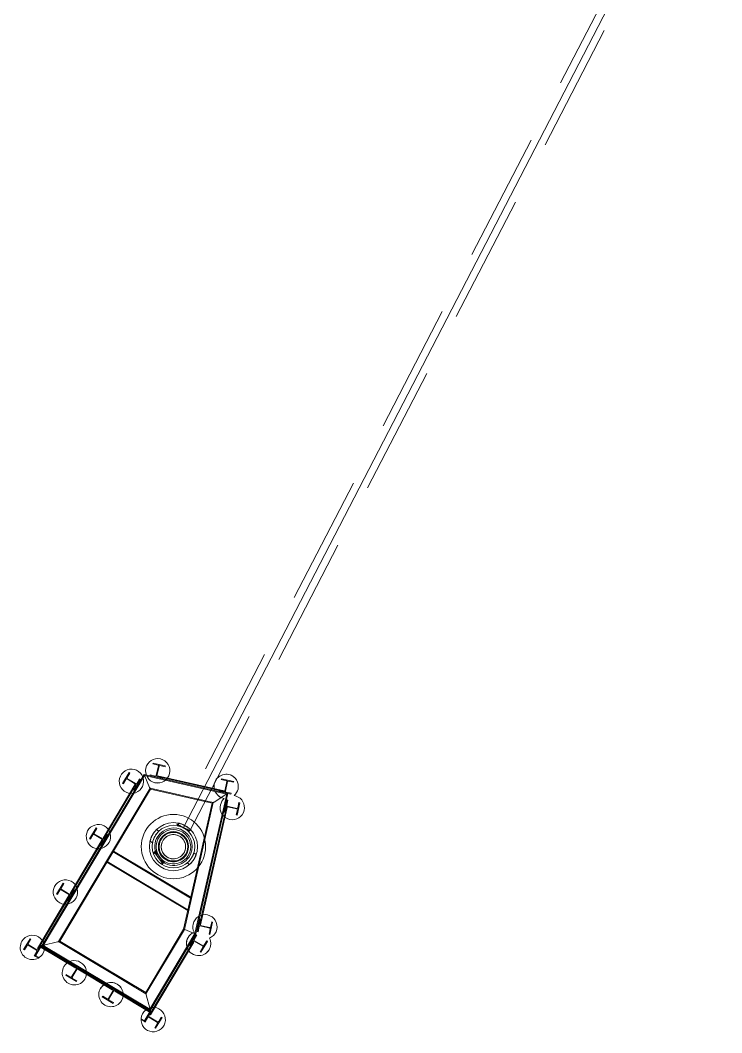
# Model space of a CAD drawing. Header units: metres. Extents: x 1753726 to 1755216, y 5920592 to 5921703.
# Drawn here: x 1753726.06 to 1753743.36, y 5920669.7 to 5920694.67 of the extents above; entities that cross this region are included whole.
import ezdxf

# ---------------------------------------------------------------- set-up
doc = ezdxf.new("R2010")
doc.units = ezdxf.units.M
doc.linetypes.add('CENTER', pattern=[50.8, 31.75, -6.35, 6.35, -6.35])
doc.linetypes.add('HIDDEN2', pattern=[4.7625, 3.175, -1.5875])
for name, color, linetype, lineweight in [('A-FLOR-____-OTLN', 9, 'Continuous', 9), ('A-GENM-____-OTLN', 4, 'Continuous', 9), ('A-WALL-____-OTLN', 2, 'Continuous', 9), ('P-PIPE-____-CNTR', 1, 'CENTER', 9), ('P-PIPE-____-OTLN', 6, 'HIDDEN2', 18), ('S-BEAM-____-OTLN', 7, 'Continuous', 9), ('S-COLS-____-OTLN', 52, 'Continuous', 9), ('S-FNDN-____-OTLN', 7, 'Continuous', 9)]:
    doc.layers.add(name, color=color, linetype=linetype, lineweight=lineweight)

# ---------------------------------------------------------------- blocks, each defined once
blk = doc.blocks.new('308492-ARUP-TUTB-MOD-0001_rvt-1-X-ARUP-GL-HERNE_BAY_ALIGNMENT')
at = {"layer": 'P-PIPE-____-CNTR'}
blk.add_line((1753730.078, 5920674.759), (1753743.194, 5920700.087), dxfattribs=at)
blk.add_line((1753730.078, 5920674.759), (1753743.194, 5920700.087), dxfattribs=at)
at = {"layer": 'P-PIPE-____-OTLN'}
for p, q in [((1753743.033, 5920700.17), (1753729.917, 5920674.842)), ((1753730.24, 5920674.675), (1753743.355, 5920700.003))]:
    blk.add_line(p, q, dxfattribs=at)
for start_param, end_param in [(0, 1.570796), (4.712389, 6.283185), (1.570796, 3.141593), (3.141593, 4.712389)]:
    blk.add_ellipse((1753730.078, 5920674.759), major_axis=(-0.161, 0.083), ratio=0.021382, start_param=start_param, end_param=end_param, dxfattribs=at)
blk = doc.blocks.new('Generic Model - Access Cover - WSL - Floor Base - Inspector Riser 2-4531329-X-ARUP-GL-HERNE_BAY_ALIGNMENT')
at = {"layer": 'A-GENM-____-OTLN'}
for radius, start, end in [(0.462, 0, 180), (0.462, 0, 180), (0.425, 0, 180), (0.425, 0, 180), (0.372, 0, 180), (0.369, 0, 180), (0.353, 0, 180), (0.353, 0, 180), (0.353, 0, 180), (0.3, 0, 180), (0.3, 0, 180), (0.462, 180, 0), (0.462, 180, 0), (0.425, 180, 0), (0.425, 180, 0), (0.372, 180, 0), (0.369, 180, 0), (0.353, 180, 0), (0.353, 180, 0), (0.353, 180, 0), (0.3, 180, 0), (0.3, 180, 0)]:
    blk.add_arc((0, 0), radius, start, end, dxfattribs=at)
blk = doc.blocks.new('Arup_Vertical Circulation_Cat Ladder_with Cage_AU - Generic-4502836-X-ARUP-GL-HERNE_BAY_ALIGNMENT')
at = {"layer": 'A-GENM-____-OTLN'}
for p, q in [((-0.175, -0.19), (-0.175, -0.11)), ((-0.175, -0.11), (-0.15, -0.11)), ((-0.15, -0.11), (-0.175, -0.11)), ((-0.175, -0.11), (-0.175, -0.19)), ((-0.15, -0.19), (-0.175, -0.19)), ((-0.175, -0.19), (-0.15, -0.19)), ((-0.15, -0.11), (-0.15, -0.19)), ((-0.15, -0.19), (-0.15, -0.11)), ((0.15, -0.13), (-0.15, -0.13)), ((-0.15, -0.13), (-0.15, -0.15)), ((0.15, -0.13), (-0.15, -0.13)), ((-0.15, -0.13), (-0.15, -0.15)), ((0.15, -0.13), (-0.15, -0.13)), ((-0.15, -0.13), (-0.15, -0.15)), ((0.15, -0.13), (-0.15, -0.13)), ((-0.15, -0.13), (-0.15, -0.15)), ((0.15, -0.13), (-0.15, -0.13)), ((-0.15, -0.13), (-0.15, -0.15)), ((0.15, -0.13), (-0.15, -0.13)), ((-0.15, -0.13), (-0.15, -0.15)), ((0.15, -0.13), (-0.15, -0.13)), ((-0.15, -0.13), (-0.15, -0.15)), ((-0.15, -0.15), (-0.15, -0.17)), ((-0.15, -0.15), (-0.15, -0.17)), ((-0.15, -0.15), (-0.15, -0.17)), ((-0.15, -0.15), (-0.15, -0.17)), ((-0.15, -0.15), (-0.15, -0.17)), ((-0.15, -0.15), (-0.15, -0.17)), ((-0.15, -0.15), (-0.15, -0.17)), ((-0.15, -0.17), (0.15, -0.17)), ((-0.15, -0.17), (0.15, -0.17)), ((-0.15, -0.17), (0.15, -0.17)), ((-0.15, -0.17), (0.15, -0.17)), ((-0.15, -0.17), (0.15, -0.17)), ((-0.15, -0.17), (0.15, -0.17)), ((-0.15, -0.17), (0.15, -0.17)), ((0.15, -0.11), (0.175, -0.11)), ((0.15, -0.19), (0.15, -0.11)), ((0.15, -0.11), (0.15, -0.19)), ((0.175, -0.11), (0.15, -0.11)), ((0.15, -0.15), (0.15, -0.13)), ((0.15, -0.15), (0.15, -0.13)), ((0.15, -0.15), (0.15, -0.13)), ((0.15, -0.15), (0.15, -0.13)), ((0.15, -0.15), (0.15, -0.13)), ((0.15, -0.15), (0.15, -0.13)), ((0.15, -0.15), (0.15, -0.13)), ((0.15, -0.17), (0.15, -0.15)), ((0.15, -0.17), (0.15, -0.15)), ((0.15, -0.17), (0.15, -0.15)), ((0.15, -0.17), (0.15, -0.15)), ((0.15, -0.17), (0.15, -0.15)), ((0.15, -0.17), (0.15, -0.15)), ((0.15, -0.17), (0.15, -0.15)), ((0.175, -0.19), (0.15, -0.19)), ((0.15, -0.19), (0.175, -0.19)), ((0.175, -0.11), (0.175, -0.19)), ((0.175, -0.19), (0.175, -0.11))]:
    blk.add_line(p, q, dxfattribs=at)
blk = doc.blocks.new('308492-ARUP-STPW-MOD-1800_rvt-1-X-ARUP-GL-HERNE_BAY_ALIGNMENT')
at = {"layer": 'A-FLOR-____-OTLN'}
for radius, start, end in [(0.793, 0, 180), (0.793, 0, 180), (0.593, 0, 180), (0.593, 0, 180), (0.793, 180, 0), (0.793, 180, 0), (0.593, 180, 0), (0.593, 180, 0)]:
    blk.add_arc((1753729.835, 5920674.289), radius, start, end, dxfattribs=at)
for major_axis, start_param, end_param in [((0, 0.3), 5.700774, 8.842366), ((-0.26, 0.15), 4.653007, 7.7946), ((0.29, 0.078), 3.867609, 7.009202), ((0.2, 0.224), 3.288416, 6.430009)]:
    blk.add_ellipse((1753729.834, 5920674.287), major_axis=major_axis, ratio=1, start_param=start_param, end_param=end_param, dxfattribs=at)
at = {"layer": 'A-WALL-____-OTLN'}
for p, q in [((1753729.963, 5920674.868), (1753729.93, 5920674.805)), ((1753730.201, 5920674.665), (1753730.234, 5920674.728)), ((1753729.473, 5920674.669), (1753729.419, 5920674.711)), ((1753729.258, 5920674.426), (1753729.318, 5920674.38)), ((1753730.396, 5920674.097), (1753730.337, 5920674.136)), ((1753730.171, 5920673.886), (1753730.23, 5920673.847))]:
    blk.add_line(p, q, dxfattribs=at)
for radius, start, end in [(0.793, 0, 180), (0.793, 0, 180), (0.593, 0, 180), (0.593, 0, 180), (0.593, 0, 180), (0.593, 0, 180), (0.525, 0, 180), (0.525, 0, 180), (0.793, 180, 0), (0.793, 180, 0), (0.593, 180, 0), (0.593, 180, 0), (0.593, 180, 0), (0.593, 180, 0), (0.525, 180, 0), (0.525, 180, 0)]:
    blk.add_arc((1753729.835, 5920674.289), radius, start, end, dxfattribs=at)
for points, knots in [([(1753730.201, 5920674.665), (1753730.201, 5920674.665), (1753730.201, 5920674.666), (1753730.197, 5920674.669), (1753730.191, 5920674.675), (1753730.181, 5920674.685), (1753730.162, 5920674.7), (1753730.132, 5920674.723), (1753730.096, 5920674.745), (1753730.057, 5920674.766), (1753730.017, 5920674.782), (1753729.985, 5920674.792), (1753729.96, 5920674.799), (1753729.944, 5920674.803), (1753729.935, 5920674.804), (1753729.931, 5920674.805), (1753729.93, 5920674.805), (1753729.93, 5920674.805)], [0, 0, 0, 0, 0.045455, 0.090909, 0.136364, 0.181818, 0.272727, 0.363636, 0.454545, 0.545455, 0.636364, 0.727273, 0.795455, 0.863636, 0.931818, 0.965909, 1, 1, 1, 1]), ([(1753729.93, 5920674.805), (1753729.93, 5920674.805), (1753729.931, 5920674.805), (1753729.936, 5920674.804), (1753729.944, 5920674.803), (1753729.958, 5920674.799), (1753729.982, 5920674.793), (1753730.017, 5920674.782), (1753730.057, 5920674.766), (1753730.096, 5920674.745), (1753730.132, 5920674.723), (1753730.159, 5920674.702), (1753730.179, 5920674.686), (1753730.192, 5920674.674), (1753730.198, 5920674.668), (1753730.201, 5920674.666), (1753730.201, 5920674.665), (1753730.201, 5920674.665)], [0, 0, 0, 0, 0.045455, 0.090909, 0.136364, 0.181818, 0.272727, 0.363636, 0.454545, 0.545455, 0.636364, 0.727273, 0.795455, 0.863636, 0.931818, 0.965909, 1, 1, 1, 1]), ([(1753729.963, 5920674.868), (1753729.963, 5920674.868), (1753729.964, 5920674.868), (1753729.969, 5920674.867), (1753729.976, 5920674.865), (1753729.99, 5920674.861), (1753730.014, 5920674.855), (1753730.049, 5920674.843), (1753730.088, 5920674.826), (1753730.127, 5920674.806), (1753730.163, 5920674.783), (1753730.191, 5920674.764), (1753730.211, 5920674.748), (1753730.224, 5920674.737), (1753730.231, 5920674.731), (1753730.233, 5920674.728), (1753730.234, 5920674.728), (1753730.234, 5920674.728)], [0, 0, 0, 0, 0.045455, 0.090909, 0.136364, 0.181818, 0.272727, 0.363636, 0.454545, 0.545455, 0.636364, 0.727273, 0.795455, 0.863636, 0.931818, 0.965909, 1, 1, 1, 1]), ([(1753730.234, 5920674.728), (1753730.234, 5920674.728), (1753730.233, 5920674.729), (1753730.229, 5920674.732), (1753730.224, 5920674.737), (1753730.213, 5920674.746), (1753730.194, 5920674.762), (1753730.163, 5920674.783), (1753730.127, 5920674.806), (1753730.088, 5920674.826), (1753730.049, 5920674.843), (1753730.017, 5920674.854), (1753729.992, 5920674.861), (1753729.976, 5920674.865), (1753729.967, 5920674.867), (1753729.964, 5920674.868), (1753729.963, 5920674.868), (1753729.963, 5920674.868)], [0, 0, 0, 0, 0.045455, 0.090909, 0.136364, 0.181818, 0.272727, 0.363636, 0.454545, 0.545455, 0.636364, 0.727273, 0.795455, 0.863636, 0.931818, 0.965909, 1, 1, 1, 1]), ([(1753729.32, 5920674.583), (1753729.317, 5920674.577), (1753729.31, 5920674.564), (1753729.297, 5920674.539), (1753729.284, 5920674.508), (1753729.272, 5920674.475), (1753729.265, 5920674.452), (1753729.262, 5920674.439), (1753729.26, 5920674.431), (1753729.259, 5920674.427), (1753729.258, 5920674.426), (1753729.258, 5920674.426)], [0, 0, 0, 0, 0.083333, 0.166667, 0.333333, 0.5, 0.666667, 0.75, 0.833333, 0.916667, 1, 1, 1, 1]), ([(1753729.258, 5920674.426), (1753729.258, 5920674.426), (1753729.259, 5920674.427), (1753729.26, 5920674.432), (1753729.262, 5920674.439), (1753729.265, 5920674.452), (1753729.272, 5920674.474), (1753729.281, 5920674.502), (1753729.291, 5920674.526), (1753729.3, 5920674.545), (1753729.31, 5920674.564), (1753729.317, 5920674.576), (1753729.32, 5920674.583)], [0, 0, 0, 0, 0.083333, 0.166667, 0.25, 0.333333, 0.5, 0.666667, 0.75, 0.833333, 0.916667, 1, 1, 1, 1]), ([(1753729.318, 5920674.38), (1753729.318, 5920674.38), (1753729.318, 5920674.381), (1753729.319, 5920674.385), (1753729.321, 5920674.393), (1753729.324, 5920674.407), (1753729.329, 5920674.43), (1753729.34, 5920674.464), (1753729.352, 5920674.496), (1753729.364, 5920674.522), (1753729.371, 5920674.534), (1753729.375, 5920674.541)], [0, 0, 0, 0, 0.083333, 0.166667, 0.25, 0.333333, 0.5, 0.666667, 0.833333, 0.916667, 1, 1, 1, 1]), ([(1753729.375, 5920674.541), (1753729.371, 5920674.534), (1753729.364, 5920674.521), (1753729.355, 5920674.502), (1753729.347, 5920674.483), (1753729.338, 5920674.458), (1753729.329, 5920674.43), (1753729.324, 5920674.407), (1753729.321, 5920674.393), (1753729.319, 5920674.385), (1753729.318, 5920674.381), (1753729.318, 5920674.38), (1753729.318, 5920674.38)], [0, 0, 0, 0, 0.083333, 0.166667, 0.25, 0.333333, 0.5, 0.666667, 0.75, 0.833333, 0.916667, 1, 1, 1, 1]), ([(1753729.32, 5920674.583), (1753729.324, 5920674.589), (1753729.331, 5920674.601), (1753729.342, 5920674.619), (1753729.354, 5920674.635), (1753729.369, 5920674.656), (1753729.387, 5920674.678), (1753729.405, 5920674.697), (1753729.414, 5920674.707), (1753729.418, 5920674.711), (1753729.419, 5920674.711), (1753729.419, 5920674.711)], [0, 0, 0, 0, 0.083333, 0.166667, 0.25, 0.333333, 0.5, 0.666667, 0.833333, 0.916667, 1, 1, 1, 1]), ([(1753729.419, 5920674.711), (1753729.419, 5920674.711), (1753729.418, 5920674.711), (1753729.415, 5920674.708), (1753729.41, 5920674.703), (1753729.402, 5920674.694), (1753729.387, 5920674.678), (1753729.365, 5920674.651), (1753729.346, 5920674.625), (1753729.331, 5920674.601), (1753729.324, 5920674.589), (1753729.32, 5920674.583)], [0, 0, 0, 0, 0.083333, 0.166667, 0.25, 0.333333, 0.5, 0.666667, 0.833333, 0.916667, 1, 1, 1, 1]), ([(1753729.375, 5920674.541), (1753729.378, 5920674.547), (1753729.385, 5920674.559), (1753729.4, 5920674.583), (1753729.419, 5920674.61), (1753729.441, 5920674.636), (1753729.456, 5920674.652), (1753729.465, 5920674.661), (1753729.469, 5920674.666), (1753729.473, 5920674.668), (1753729.473, 5920674.669), (1753729.473, 5920674.669)], [0, 0, 0, 0, 0.083333, 0.166667, 0.333333, 0.5, 0.666667, 0.75, 0.833333, 0.916667, 1, 1, 1, 1]), ([(1753729.473, 5920674.669), (1753729.473, 5920674.669), (1753729.473, 5920674.668), (1753729.468, 5920674.665), (1753729.459, 5920674.655), (1753729.441, 5920674.636), (1753729.423, 5920674.614), (1753729.408, 5920674.594), (1753729.396, 5920674.577), (1753729.385, 5920674.559), (1753729.378, 5920674.547), (1753729.375, 5920674.541)], [0, 0, 0, 0, 0.083333, 0.166667, 0.333333, 0.5, 0.666667, 0.75, 0.833333, 0.916667, 1, 1, 1, 1]), ([(1753730.273, 5920673.999), (1753730.268, 5920673.991), (1753730.26, 5920673.98), (1753730.25, 5920673.967), (1753730.239, 5920673.953), (1753730.226, 5920673.938), (1753730.215, 5920673.926), (1753730.207, 5920673.919), (1753730.202, 5920673.913), (1753730.195, 5920673.907), (1753730.189, 5920673.901), (1753730.185, 5920673.898), (1753730.183, 5920673.895), (1753730.18, 5920673.893), (1753730.177, 5920673.89), (1753730.173, 5920673.887), (1753730.171, 5920673.886), (1753730.171, 5920673.886)], [0, 0, 0, 0, 0.111111, 0.166667, 0.222222, 0.333333, 0.444444, 0.479167, 0.513889, 0.583333, 0.652778, 0.6875, 0.722222, 0.756944, 0.791667, 0.861111, 1, 1, 1, 1]), ([(1753730.171, 5920673.886), (1753730.171, 5920673.886), (1753730.172, 5920673.886), (1753730.175, 5920673.889), (1753730.18, 5920673.893), (1753730.185, 5920673.898), (1753730.192, 5920673.904), (1753730.198, 5920673.909), (1753730.202, 5920673.914), (1753730.208, 5920673.919), (1753730.215, 5920673.927), (1753730.223, 5920673.935), (1753730.23, 5920673.942), (1753730.234, 5920673.948), (1753730.239, 5920673.954), (1753730.246, 5920673.962), (1753730.257, 5920673.976), (1753730.267, 5920673.989), (1753730.273, 5920673.999)], [0, 0, 0, 0, 0.111111, 0.166667, 0.222222, 0.333333, 0.388889, 0.444444, 0.479167, 0.513889, 0.583333, 0.652778, 0.6875, 0.722222, 0.756944, 0.791667, 0.861111, 1, 1, 1, 1]), ([(1753730.273, 5920673.999), (1753730.278, 5920674.006), (1753730.284, 5920674.017), (1753730.293, 5920674.032), (1753730.301, 5920674.046), (1753730.31, 5920674.064), (1753730.317, 5920674.08), (1753730.321, 5920674.09), (1753730.324, 5920674.097), (1753730.327, 5920674.105), (1753730.33, 5920674.113), (1753730.332, 5920674.118), (1753730.333, 5920674.122), (1753730.334, 5920674.125), (1753730.335, 5920674.129), (1753730.337, 5920674.134), (1753730.337, 5920674.136), (1753730.337, 5920674.136)], [0, 0, 0, 0, 0.111111, 0.166667, 0.222222, 0.333333, 0.444444, 0.479167, 0.513889, 0.583333, 0.652778, 0.6875, 0.722222, 0.756944, 0.791667, 0.861111, 1, 1, 1, 1]), ([(1753730.337, 5920674.136), (1753730.337, 5920674.136), (1753730.337, 5920674.134), (1753730.336, 5920674.131), (1753730.334, 5920674.125), (1753730.331, 5920674.116), (1753730.327, 5920674.105), (1753730.324, 5920674.096), (1753730.321, 5920674.089), (1753730.317, 5920674.08), (1753730.312, 5920674.069), (1753730.308, 5920674.061), (1753730.305, 5920674.054), (1753730.301, 5920674.047), (1753730.297, 5920674.038), (1753730.287, 5920674.022), (1753730.279, 5920674.008), (1753730.273, 5920673.999)], [0, 0, 0, 0, 0.111111, 0.166667, 0.222222, 0.333333, 0.444444, 0.479167, 0.513889, 0.583333, 0.652778, 0.6875, 0.722222, 0.756944, 0.791667, 0.861111, 1, 1, 1, 1]), ([(1753730.396, 5920674.097), (1753730.396, 5920674.097), (1753730.396, 5920674.096), (1753730.395, 5920674.092), (1753730.393, 5920674.087), (1753730.39, 5920674.08), (1753730.387, 5920674.071), (1753730.384, 5920674.064), (1753730.382, 5920674.058), (1753730.378, 5920674.051), (1753730.374, 5920674.041), (1753730.369, 5920674.031), (1753730.365, 5920674.023), (1753730.362, 5920674.016), (1753730.358, 5920674.009), (1753730.353, 5920674), (1753730.344, 5920673.984), (1753730.336, 5920673.97), (1753730.329, 5920673.961)], [0, 0, 0, 0, 0.111111, 0.166667, 0.222222, 0.333333, 0.388889, 0.444444, 0.479167, 0.513889, 0.583333, 0.652778, 0.6875, 0.722222, 0.756944, 0.791667, 0.861111, 1, 1, 1, 1]), ([(1753730.329, 5920673.961), (1753730.334, 5920673.969), (1753730.341, 5920673.98), (1753730.35, 5920673.995), (1753730.358, 5920674.009), (1753730.367, 5920674.027), (1753730.375, 5920674.042), (1753730.379, 5920674.052), (1753730.382, 5920674.059), (1753730.385, 5920674.067), (1753730.388, 5920674.075), (1753730.39, 5920674.08), (1753730.391, 5920674.083), (1753730.393, 5920674.086), (1753730.394, 5920674.09), (1753730.396, 5920674.095), (1753730.396, 5920674.097), (1753730.396, 5920674.097)], [0, 0, 0, 0, 0.111111, 0.166667, 0.222222, 0.333333, 0.444444, 0.479167, 0.513889, 0.583333, 0.652778, 0.6875, 0.722222, 0.756944, 0.791667, 0.861111, 1, 1, 1, 1]), ([(1753730.329, 5920673.961), (1753730.325, 5920673.954), (1753730.317, 5920673.943), (1753730.307, 5920673.929), (1753730.297, 5920673.916), (1753730.284, 5920673.901), (1753730.273, 5920673.888), (1753730.265, 5920673.881), (1753730.26, 5920673.875), (1753730.254, 5920673.869), (1753730.248, 5920673.863), (1753730.244, 5920673.859), (1753730.241, 5920673.857), (1753730.239, 5920673.854), (1753730.236, 5920673.852), (1753730.232, 5920673.848), (1753730.23, 5920673.847), (1753730.23, 5920673.847)], [0, 0, 0, 0, 0.111111, 0.166667, 0.222222, 0.333333, 0.444444, 0.479167, 0.513889, 0.583333, 0.652778, 0.6875, 0.722222, 0.756944, 0.791667, 0.861111, 1, 1, 1, 1]), ([(1753730.23, 5920673.847), (1753730.23, 5920673.847), (1753730.231, 5920673.848), (1753730.234, 5920673.85), (1753730.238, 5920673.854), (1753730.245, 5920673.86), (1753730.254, 5920673.869), (1753730.26, 5920673.875), (1753730.266, 5920673.881), (1753730.273, 5920673.889), (1753730.28, 5920673.897), (1753730.287, 5920673.904), (1753730.291, 5920673.91), (1753730.296, 5920673.916), (1753730.303, 5920673.924), (1753730.314, 5920673.939), (1753730.323, 5920673.952), (1753730.329, 5920673.961)], [0, 0, 0, 0, 0.111111, 0.166667, 0.222222, 0.333333, 0.444444, 0.479167, 0.513889, 0.583333, 0.652778, 0.6875, 0.722222, 0.756944, 0.791667, 0.861111, 1, 1, 1, 1])]:
    blk.add_open_spline(points, degree=3, knots=knots, dxfattribs=at)
at = {"layer": 'A-GENM-____-OTLN'}
for name, p, rotation in [('Generic Model - Access Cover - WSL - Floor Base - Inspector Riser 2-4531329-X-ARUP-GL-HERNE_BAY_ALIGNMENT', (1753729.834, 5920674.287), 326.630279963315), ('Arup_Vertical Circulation_Cat Ladder_with Cage_AU - Generic-4502836-X-ARUP-GL-HERNE_BAY_ALIGNMENT', (1753729.36, 5920673.934), 126.6412081817811)]:
    blk.add_blockref(name, p, dxfattribs=dict(at, rotation=rotation))
blk = doc.blocks.new('Arup_Column_Steel I Section_UC_AU - 310UC137-4480252-X-ARUP-GL-HERNE_BAY_ALIGNMENT')
at = {"layer": 'S-COLS-____-OTLN'}
for p, q in [((-0.155, 0.139), (-0.155, 0.16)), ((-0.155, 0.16), (0.155, 0.16)), ((-0.155, 0.16), (0.155, 0.16)), ((-0.155, 0.139), (-0.155, 0.16)), ((-0.023, 0.139), (-0.155, 0.139)), ((-0.023, 0.139), (-0.155, 0.139)), ((-0.007, -0.122), (-0.007, 0.122)), ((-0.007, -0.122), (-0.007, 0.122)), ((0.007, 0.122), (0.007, -0.122)), ((0.007, 0.122), (0.007, -0.122)), ((0.155, 0.139), (0.023, 0.139)), ((0.155, 0.139), (0.023, 0.139)), ((0.155, 0.16), (0.155, 0.139)), ((0.155, 0.16), (0.155, 0.139)), ((-0.155, -0.16), (-0.155, -0.139)), ((-0.155, -0.139), (-0.023, -0.139)), ((-0.155, -0.139), (-0.023, -0.139)), ((-0.155, -0.16), (-0.155, -0.139)), ((0.155, -0.16), (-0.155, -0.16)), ((0.155, -0.16), (-0.155, -0.16)), ((0.023, -0.139), (0.155, -0.139)), ((0.023, -0.139), (0.155, -0.139)), ((0.155, -0.139), (0.155, -0.16)), ((0.155, -0.139), (0.155, -0.16))]:
    blk.add_line(p, q, dxfattribs=at)
for centre, start_param, end_param in [((-0.023, 0.122), 4.712389, 6.283185), ((-0.023, 0.122), 4.712389, 6.283185), ((0.023, 0.122), 0, 1.570796), ((0.023, 0.122), 0, 1.570796), ((-0.023, -0.122), 3.141593, 4.712389), ((-0.023, -0.122), 3.141593, 4.712389), ((0.023, -0.122), 1.570796, 3.141593), ((0.023, -0.122), 1.570796, 3.141593)]:
    blk.add_ellipse(centre, major_axis=(0, 0.0165), ratio=1, start_param=start_param, end_param=end_param, dxfattribs=at)
blk = doc.blocks.new('Structural Foundation - Soft Pile - 600mm Dia-4342188-X-ARUP-GL-HERNE_BAY_ALIGNMENT')
at = {"layer": 'S-FNDN-____-OTLN'}
for start, end in [(0, 180), (0, 180), (180, 0), (180, 0)]:
    blk.add_arc((0, 0), 0.3, start, end, dxfattribs=at)
blk = doc.blocks.new('Arup_Column_Steel I Section_UC_AU - 310UC137-4526673-X-ARUP-GL-HERNE_BAY_ALIGNMENT')
at = {"layer": 'S-COLS-____-OTLN'}
for p, q in [((-0.155, 0.139), (-0.155, 0.16)), ((-0.155, 0.16), (0.155, 0.16)), ((-0.155, 0.16), (0.155, 0.16)), ((-0.155, 0.139), (-0.155, 0.16)), ((-0.023, 0.139), (-0.155, 0.139)), ((-0.023, 0.139), (-0.155, 0.139)), ((-0.007, -0.122), (-0.007, 0.122)), ((-0.007, -0.122), (-0.007, 0.122)), ((0.007, 0.122), (0.007, -0.122)), ((0.007, 0.122), (0.007, -0.122)), ((0.155, 0.139), (0.023, 0.139)), ((0.155, 0.139), (0.023, 0.139)), ((0.155, 0.16), (0.155, 0.139)), ((0.155, 0.16), (0.155, 0.139)), ((-0.155, -0.16), (-0.155, -0.139)), ((-0.155, -0.139), (-0.023, -0.139)), ((-0.155, -0.139), (-0.023, -0.139)), ((-0.155, -0.16), (-0.155, -0.139)), ((0.155, -0.16), (-0.155, -0.16)), ((0.155, -0.16), (-0.155, -0.16)), ((0.023, -0.139), (0.155, -0.139)), ((0.023, -0.139), (0.155, -0.139)), ((0.155, -0.139), (0.155, -0.16)), ((0.155, -0.139), (0.155, -0.16))]:
    blk.add_line(p, q, dxfattribs=at)
for centre, start_param, end_param in [((-0.023, 0.122), 4.712389, 6.283185), ((-0.023, 0.122), 4.712389, 6.283185), ((0.023, 0.122), 0, 1.570796), ((0.023, 0.122), 0, 1.570796), ((-0.023, -0.122), 3.141593, 4.712389), ((-0.023, -0.122), 3.141593, 4.712389), ((0.023, -0.122), 1.570796, 3.141593), ((0.023, -0.122), 1.570796, 3.141593)]:
    blk.add_ellipse(centre, major_axis=(0, 0.0165), ratio=1, start_param=start_param, end_param=end_param, dxfattribs=at)
blk = doc.blocks.new('Arup_Column_Steel C Channel_PFC_AU - 300PFC-4475938-X-ARUP-GL-HERNE_BAY_ALIGNMENT')
at = {"layer": 'S-COLS-____-OTLN'}
for p, q in [((-0.027, -0.15), (-0.027, 0.15)), ((-0.027, 0.15), (0.063, 0.15)), ((-0.027, 0.15), (0.063, 0.15)), ((-0.027, -0.15), (-0.027, 0.15)), ((-0.019, 0.12), (-0.019, -0.12)), ((-0.019, 0.12), (-0.019, -0.12)), ((0.063, 0.134), (-0.005, 0.134)), ((0.063, 0.134), (-0.005, 0.134)), ((0.063, 0.15), (0.063, 0.134)), ((0.063, 0.15), (0.063, 0.134)), ((0.063, -0.15), (-0.027, -0.15)), ((0.063, -0.15), (-0.027, -0.15)), ((-0.005, -0.134), (0.063, -0.134)), ((-0.005, -0.134), (0.063, -0.134)), ((0.063, -0.134), (0.063, -0.15)), ((0.063, -0.134), (0.063, -0.15))]:
    blk.add_line(p, q, dxfattribs=at)
for centre, start_param, end_param in [((-0.005, 0.12), 0, 1.570796), ((-0.005, 0.12), 0, 1.570796), ((-0.005, -0.12), 1.570796, 3.141593), ((-0.005, -0.12), 1.570796, 3.141593)]:
    blk.add_ellipse(centre, major_axis=(0, 0.014), ratio=1, start_param=start_param, end_param=end_param, dxfattribs=at)
blk = doc.blocks.new('Arup_Column_Steel C Channel_PFC_AU - 300PFC-4475980-X-ARUP-GL-HERNE_BAY_ALIGNMENT')
at = {"layer": 'S-COLS-____-OTLN'}
for p, q in [((-0.027, -0.15), (-0.027, 0.15)), ((-0.027, 0.15), (0.063, 0.15)), ((-0.027, 0.15), (0.063, 0.15)), ((-0.027, -0.15), (-0.027, 0.15)), ((-0.019, 0.12), (-0.019, -0.12)), ((-0.019, 0.12), (-0.019, -0.12)), ((0.063, 0.134), (-0.005, 0.134)), ((0.063, 0.134), (-0.005, 0.134)), ((0.063, 0.15), (0.063, 0.134)), ((0.063, 0.15), (0.063, 0.134)), ((0.063, -0.15), (-0.027, -0.15)), ((0.063, -0.15), (-0.027, -0.15)), ((-0.005, -0.134), (0.063, -0.134)), ((-0.005, -0.134), (0.063, -0.134)), ((0.063, -0.134), (0.063, -0.15)), ((0.063, -0.134), (0.063, -0.15))]:
    blk.add_line(p, q, dxfattribs=at)
for centre, start_param, end_param in [((-0.005, 0.12), 0, 1.570796), ((-0.005, 0.12), 0, 1.570796), ((-0.005, -0.12), 1.570796, 3.141593), ((-0.005, -0.12), 1.570796, 3.141593)]:
    blk.add_ellipse(centre, major_axis=(0, 0.014), ratio=1, start_param=start_param, end_param=end_param, dxfattribs=at)
blk = doc.blocks.new('308492-ARUP-STTW-MOD-1300_rvt-1-X-ARUP-GL-HERNE_BAY_ALIGNMENT')
at = {"layer": 'A-WALL-____-OTLN'}
for p, q in [((1753729.438, 5920676.018), (1753729.443, 5920676.037)), ((1753729.443, 5920676.037), (1753729.438, 5920676.018)), ((1753729.438, 5920676.018), (1753731.077, 5920675.645)), ((1753731.077, 5920675.645), (1753729.438, 5920676.018)), ((1753729.443, 5920676.037), (1753731.081, 5920675.664)), ((1753731.081, 5920675.664), (1753729.443, 5920676.037)), ((1753728.884, 5920675.812), (1753728.1, 5920674.498)), ((1753728.1, 5920674.498), (1753728.884, 5920675.812)), ((1753728.901, 5920675.801), (1753728.118, 5920674.487)), ((1753728.118, 5920674.487), (1753728.901, 5920675.801)), ((1753728.884, 5920675.812), (1753728.901, 5920675.801)), ((1753728.901, 5920675.801), (1753728.884, 5920675.812)), ((1753731.081, 5920675.664), (1753731.077, 5920675.645)), ((1753731.081, 5920675.664), (1753731.077, 5920675.645)), ((1753730.48, 5920672.366), (1753731.139, 5920675.261)), ((1753731.139, 5920675.261), (1753730.48, 5920672.366)), ((1753730.5, 5920672.361), (1753731.159, 5920675.256)), ((1753731.159, 5920675.256), (1753730.5, 5920672.361)), ((1753731.139, 5920675.261), (1753731.159, 5920675.256)), ((1753731.139, 5920675.261), (1753731.159, 5920675.256)), ((1753728.118, 5920674.487), (1753728.1, 5920674.498)), ((1753728.118, 5920674.487), (1753728.1, 5920674.498)), ((1753727.286, 5920673.132), (1753728.072, 5920674.451)), ((1753728.072, 5920674.451), (1753727.286, 5920673.132)), ((1753727.304, 5920673.122), (1753728.09, 5920674.44)), ((1753728.09, 5920674.44), (1753727.304, 5920673.122)), ((1753728.072, 5920674.451), (1753728.09, 5920674.44)), ((1753728.072, 5920674.451), (1753728.09, 5920674.44)), ((1753727.257, 5920673.085), (1753726.479, 5920671.78)), ((1753726.479, 5920671.78), (1753727.257, 5920673.085)), ((1753727.275, 5920673.075), (1753726.496, 5920671.77)), ((1753726.496, 5920671.77), (1753727.275, 5920673.075)), ((1753727.257, 5920673.085), (1753727.275, 5920673.075)), ((1753727.275, 5920673.075), (1753727.257, 5920673.085)), ((1753727.304, 5920673.122), (1753727.286, 5920673.132)), ((1753727.286, 5920673.132), (1753727.304, 5920673.122)), ((1753730.5, 5920672.361), (1753730.48, 5920672.366)), ((1753730.48, 5920672.366), (1753730.5, 5920672.361)), ((1753726.496, 5920671.77), (1753726.479, 5920671.78)), ((1753726.496, 5920671.77), (1753726.479, 5920671.78)), ((1753726.575, 5920671.804), (1753726.586, 5920671.821)), ((1753726.586, 5920671.821), (1753726.575, 5920671.804)), ((1753726.575, 5920671.804), (1753727.425, 5920671.296)), ((1753727.425, 5920671.296), (1753726.575, 5920671.804)), ((1753726.586, 5920671.821), (1753727.436, 5920671.313)), ((1753727.436, 5920671.313), (1753726.586, 5920671.821)), ((1753729.253, 5920670.154), (1753730.318, 5920671.94)), ((1753730.318, 5920671.94), (1753729.253, 5920670.154)), ((1753729.27, 5920670.144), (1753730.335, 5920671.93)), ((1753730.335, 5920671.93), (1753729.27, 5920670.144)), ((1753730.318, 5920671.94), (1753730.335, 5920671.93)), ((1753730.318, 5920671.94), (1753730.335, 5920671.93)), ((1753727.436, 5920671.313), (1753727.425, 5920671.296)), ((1753727.436, 5920671.313), (1753727.425, 5920671.296)), ((1753727.477, 5920671.266), (1753727.487, 5920671.283)), ((1753727.487, 5920671.283), (1753727.477, 5920671.266)), ((1753727.477, 5920671.266), (1753728.327, 5920670.759)), ((1753728.327, 5920670.759), (1753727.477, 5920671.266)), ((1753727.487, 5920671.283), (1753728.337, 5920670.776)), ((1753728.337, 5920670.776), (1753727.487, 5920671.283)), ((1753728.337, 5920670.776), (1753728.327, 5920670.759)), ((1753728.337, 5920670.776), (1753728.327, 5920670.759)), ((1753728.388, 5920670.724), (1753728.398, 5920670.741)), ((1753728.398, 5920670.741), (1753728.388, 5920670.724)), ((1753728.398, 5920670.741), (1753729.244, 5920670.236)), ((1753729.244, 5920670.236), (1753728.398, 5920670.741)), ((1753728.388, 5920670.724), (1753729.233, 5920670.219)), ((1753729.233, 5920670.219), (1753728.388, 5920670.724)), ((1753729.244, 5920670.236), (1753729.233, 5920670.219)), ((1753729.244, 5920670.236), (1753729.233, 5920670.219)), ((1753729.27, 5920670.144), (1753729.253, 5920670.154)), ((1753729.253, 5920670.154), (1753729.27, 5920670.144))]:
    blk.add_line(p, q, dxfattribs=at)
at = {"layer": 'S-BEAM-____-OTLN'}
for p, q in [((1753729.11, 5920676.07), (1753726.59, 5920671.843)), ((1753729.11, 5920676.07), (1753726.59, 5920671.843)), ((1753729.12, 5920676.046), (1753726.62, 5920671.851)), ((1753729.12, 5920676.046), (1753726.62, 5920671.851)), ((1753729.12, 5920676.046), (1753726.62, 5920671.851)), ((1753729.11, 5920676.07), (1753731.174, 5920675.601)), ((1753729.11, 5920676.07), (1753731.174, 5920675.601)), ((1753729.11, 5920676.07), (1753729.12, 5920676.046)), ((1753729.12, 5920676.046), (1753729.11, 5920676.07)), ((1753729.12, 5920676.046), (1753729.11, 5920676.07)), ((1753729.11, 5920676.07), (1753729.12, 5920676.046)), ((1753731.148, 5920675.584), (1753729.12, 5920676.046)), ((1753729.12, 5920676.046), (1753731.148, 5920675.584)), ((1753729.12, 5920676.046), (1753731.148, 5920675.584)), ((1753729.128, 5920676.027), (1753729.247, 5920675.749)), ((1753729.247, 5920675.749), (1753729.128, 5920676.027)), ((1753729.247, 5920675.749), (1753729.128, 5920676.027)), ((1753729.128, 5920676.027), (1753729.247, 5920675.749)), ((1753727, 5920671.947), (1753729.256, 5920675.73)), ((1753727, 5920671.947), (1753729.256, 5920675.73)), ((1753729.256, 5920675.73), (1753727, 5920671.947)), ((1753729.256, 5920675.73), (1753730.815, 5920675.375)), ((1753730.815, 5920675.375), (1753729.256, 5920675.73)), ((1753729.256, 5920675.73), (1753730.815, 5920675.375)), ((1753729.266, 5920675.705), (1753729.256, 5920675.73)), ((1753729.256, 5920675.73), (1753729.266, 5920675.705)), ((1753729.256, 5920675.73), (1753729.266, 5920675.705)), ((1753729.256, 5920675.73), (1753729.266, 5920675.705)), ((1753729.266, 5920675.705), (1753727.03, 5920671.955)), ((1753729.266, 5920675.705), (1753727.03, 5920671.955)), ((1753729.266, 5920675.705), (1753730.789, 5920675.359)), ((1753729.266, 5920675.705), (1753730.789, 5920675.359)), ((1753730.365, 5920672.144), (1753731.148, 5920675.584)), ((1753730.365, 5920672.144), (1753731.148, 5920675.584)), ((1753731.148, 5920675.584), (1753730.365, 5920672.144)), ((1753731.174, 5920675.601), (1753730.385, 5920672.136)), ((1753731.174, 5920675.601), (1753730.385, 5920672.136)), ((1753730.835, 5920675.388), (1753731.128, 5920675.572)), ((1753731.128, 5920675.572), (1753730.835, 5920675.388)), ((1753731.128, 5920675.572), (1753730.835, 5920675.388)), ((1753730.835, 5920675.388), (1753731.128, 5920675.572)), ((1753731.148, 5920675.584), (1753731.174, 5920675.601)), ((1753731.174, 5920675.601), (1753731.148, 5920675.584)), ((1753731.148, 5920675.584), (1753731.174, 5920675.601)), ((1753731.148, 5920675.584), (1753731.174, 5920675.601)), ((1753730.789, 5920675.359), (1753730.083, 5920672.257)), ((1753730.789, 5920675.359), (1753730.083, 5920672.257)), ((1753730.815, 5920675.375), (1753730.104, 5920672.249)), ((1753730.815, 5920675.375), (1753730.104, 5920672.249)), ((1753730.815, 5920675.375), (1753730.104, 5920672.249)), ((1753730.815, 5920675.375), (1753730.789, 5920675.359)), ((1753730.789, 5920675.359), (1753730.815, 5920675.375)), ((1753730.815, 5920675.375), (1753730.789, 5920675.359)), ((1753730.789, 5920675.359), (1753730.815, 5920675.375)), ((1753728.21, 5920673.935), (1753728.336, 5920674.145)), ((1753728.336, 5920674.145), (1753728.21, 5920673.935)), ((1753728.336, 5920674.145), (1753728.344, 5920674.159)), ((1753728.336, 5920674.145), (1753728.344, 5920674.159)), ((1753728.344, 5920674.159), (1753728.355, 5920674.177)), ((1753728.355, 5920674.177), (1753728.344, 5920674.159)), ((1753730.257, 5920673.018), (1753728.344, 5920674.159)), ((1753730.257, 5920673.018), (1753728.344, 5920674.159)), ((1753730.257, 5920673.018), (1753728.344, 5920674.159)), ((1753730.262, 5920673.041), (1753728.355, 5920674.177)), ((1753730.262, 5920673.041), (1753728.355, 5920674.177)), ((1753728.202, 5920673.92), (1753728.191, 5920673.902)), ((1753728.191, 5920673.902), (1753728.202, 5920673.92)), ((1753730.187, 5920672.712), (1753728.191, 5920673.902)), ((1753730.187, 5920672.712), (1753728.191, 5920673.902)), ((1753728.202, 5920673.92), (1753728.21, 5920673.935)), ((1753728.202, 5920673.92), (1753728.21, 5920673.935)), ((1753728.202, 5920673.92), (1753730.192, 5920672.734)), ((1753730.192, 5920672.734), (1753728.202, 5920673.92)), ((1753728.202, 5920673.92), (1753730.192, 5920672.734)), ((1753730.253, 5920673.001), (1753730.196, 5920672.751)), ((1753730.196, 5920672.751), (1753730.253, 5920673.001)), ((1753730.262, 5920673.041), (1753730.257, 5920673.018)), ((1753730.257, 5920673.018), (1753730.262, 5920673.041)), ((1753730.187, 5920672.712), (1753730.192, 5920672.734)), ((1753730.192, 5920672.734), (1753730.187, 5920672.712)), ((1753730.083, 5920672.257), (1753729.15, 5920670.691)), ((1753730.083, 5920672.257), (1753729.15, 5920670.691)), ((1753730.104, 5920672.249), (1753729.157, 5920670.661)), ((1753730.104, 5920672.249), (1753729.157, 5920670.661)), ((1753730.104, 5920672.249), (1753729.157, 5920670.661)), ((1753730.083, 5920672.257), (1753730.104, 5920672.249)), ((1753730.104, 5920672.249), (1753730.083, 5920672.257)), ((1753730.083, 5920672.257), (1753730.104, 5920672.249)), ((1753730.104, 5920672.249), (1753730.083, 5920672.257)), ((1753730.119, 5920672.242), (1753730.349, 5920672.15)), ((1753730.349, 5920672.15), (1753730.119, 5920672.242)), ((1753730.119, 5920672.242), (1753730.349, 5920672.15)), ((1753730.349, 5920672.15), (1753730.119, 5920672.242)), ((1753729.254, 5920670.28), (1753730.365, 5920672.144)), ((1753730.365, 5920672.144), (1753729.254, 5920670.28)), ((1753730.365, 5920672.144), (1753729.254, 5920670.28)), ((1753730.385, 5920672.136), (1753729.261, 5920670.25)), ((1753730.385, 5920672.136), (1753729.261, 5920670.25)), ((1753730.385, 5920672.136), (1753730.365, 5920672.144)), ((1753730.365, 5920672.144), (1753730.385, 5920672.136)), ((1753730.385, 5920672.136), (1753730.365, 5920672.144)), ((1753730.365, 5920672.144), (1753730.385, 5920672.136)), ((1753726.59, 5920671.843), (1753726.62, 5920671.851)), ((1753726.62, 5920671.851), (1753726.59, 5920671.843)), ((1753726.59, 5920671.843), (1753726.619, 5920671.851)), ((1753726.59, 5920671.843), (1753726.619, 5920671.851)), ((1753729.261, 5920670.251), (1753726.59, 5920671.843)), ((1753726.59, 5920671.843), (1753729.261, 5920670.251)), ((1753726.619, 5920671.851), (1753729.253, 5920670.28)), ((1753729.253, 5920670.28), (1753726.619, 5920671.851)), ((1753726.619, 5920671.851), (1753729.253, 5920670.28)), ((1753726.642, 5920671.857), (1753726.978, 5920671.941)), ((1753726.978, 5920671.941), (1753726.642, 5920671.857)), ((1753726.642, 5920671.857), (1753726.977, 5920671.941)), ((1753726.977, 5920671.941), (1753726.642, 5920671.857)), ((1753727.03, 5920671.955), (1753727, 5920671.947)), ((1753727, 5920671.947), (1753727.03, 5920671.955)), ((1753727, 5920671.947), (1753727.03, 5920671.955)), ((1753727.03, 5920671.955), (1753727, 5920671.947)), ((1753729.157, 5920670.661), (1753727, 5920671.947)), ((1753727, 5920671.947), (1753729.157, 5920670.661)), ((1753727, 5920671.947), (1753729.157, 5920670.661)), ((1753727.03, 5920671.955), (1753729.15, 5920670.691)), ((1753727.03, 5920671.955), (1753729.15, 5920670.691)), ((1753729.157, 5920670.661), (1753729.15, 5920670.691)), ((1753729.15, 5920670.691), (1753729.157, 5920670.661)), ((1753729.157, 5920670.661), (1753729.15, 5920670.691)), ((1753729.15, 5920670.691), (1753729.157, 5920670.661)), ((1753729.248, 5920670.303), (1753729.163, 5920670.638)), ((1753729.163, 5920670.638), (1753729.248, 5920670.303)), ((1753729.248, 5920670.303), (1753729.163, 5920670.638)), ((1753729.163, 5920670.638), (1753729.248, 5920670.303)), ((1753729.253, 5920670.28), (1753729.261, 5920670.251)), ((1753729.261, 5920670.251), (1753729.253, 5920670.28)), ((1753729.254, 5920670.28), (1753729.261, 5920670.25)), ((1753729.261, 5920670.25), (1753729.254, 5920670.28))]:
    blk.add_line(p, q, dxfattribs=at)
at = {"layer": 'S-BEAM-____-OTLN', "flags": 128}
for points in [[(1753729.12, 5920676.046), (1753729.125, 5920676.035), (1753729.128, 5920676.027)], [(1753729.12, 5920676.046), (1753729.125, 5920676.035), (1753729.128, 5920676.027)], [(1753729.128, 5920676.027), (1753729.125, 5920676.035), (1753729.121, 5920676.044)], [(1753729.128, 5920676.027), (1753729.125, 5920676.035), (1753729.121, 5920676.044)], [(1753729.247, 5920675.749), (1753729.251, 5920675.741), (1753729.255, 5920675.732)], [(1753729.256, 5920675.73), (1753729.251, 5920675.741), (1753729.247, 5920675.749)], [(1753729.256, 5920675.73), (1753729.251, 5920675.741), (1753729.247, 5920675.749)], [(1753729.247, 5920675.749), (1753729.251, 5920675.741), (1753729.255, 5920675.732)], [(1753731.128, 5920675.572), (1753731.137, 5920675.577), (1753731.146, 5920675.583)], [(1753731.128, 5920675.572), (1753731.137, 5920675.577), (1753731.146, 5920675.583)], [(1753731.148, 5920675.584), (1753731.14, 5920675.579), (1753731.132, 5920675.575)], [(1753731.148, 5920675.584), (1753731.14, 5920675.58), (1753731.132, 5920675.575)], [(1753730.815, 5920675.375), (1753730.823, 5920675.38), (1753730.831, 5920675.385)], [(1753730.815, 5920675.375), (1753730.823, 5920675.38), (1753730.831, 5920675.385)], [(1753730.835, 5920675.388), (1753730.827, 5920675.382), (1753730.817, 5920675.376)], [(1753730.835, 5920675.388), (1753730.827, 5920675.382), (1753730.817, 5920675.376)], [(1753730.253, 5920673.001), (1753730.255, 5920673.012)], [(1753730.257, 5920673.018), (1753730.255, 5920673.009)], [(1753730.192, 5920672.734), (1753730.194, 5920672.743)], [(1753730.196, 5920672.751), (1753730.194, 5920672.74)], [(1753730.104, 5920672.249), (1753730.113, 5920672.245)], [(1753730.104, 5920672.249), (1753730.113, 5920672.245)], [(1753730.119, 5920672.242), (1753730.11, 5920672.246)], [(1753730.119, 5920672.242), (1753730.11, 5920672.246)], [(1753730.349, 5920672.15), (1753730.359, 5920672.147)], [(1753730.349, 5920672.15), (1753730.359, 5920672.147)], [(1753730.365, 5920672.144), (1753730.356, 5920672.148)], [(1753730.365, 5920672.144), (1753730.356, 5920672.148)], [(1753726.619, 5920671.851), (1753726.628, 5920671.853), (1753726.637, 5920671.855)], [(1753726.62, 5920671.851), (1753726.628, 5920671.853), (1753726.637, 5920671.855)], [(1753726.642, 5920671.857), (1753726.632, 5920671.854), (1753726.622, 5920671.852)], [(1753726.642, 5920671.857), (1753726.632, 5920671.854), (1753726.622, 5920671.851)], [(1753726.977, 5920671.941), (1753726.987, 5920671.944), (1753726.998, 5920671.947)], [(1753726.978, 5920671.941), (1753726.987, 5920671.944), (1753726.998, 5920671.947)], [(1753727, 5920671.947), (1753726.991, 5920671.945), (1753726.982, 5920671.943)], [(1753727, 5920671.947), (1753726.992, 5920671.945), (1753726.983, 5920671.943)], [(1753729.157, 5920670.661), (1753729.159, 5920670.653), (1753729.162, 5920670.643)], [(1753729.157, 5920670.661), (1753729.159, 5920670.652), (1753729.162, 5920670.643)], [(1753729.163, 5920670.638), (1753729.16, 5920670.648), (1753729.158, 5920670.659)], [(1753729.163, 5920670.638), (1753729.16, 5920670.648), (1753729.158, 5920670.659)], [(1753729.248, 5920670.303), (1753729.25, 5920670.293), (1753729.253, 5920670.283)], [(1753729.248, 5920670.303), (1753729.25, 5920670.293), (1753729.253, 5920670.282)], [(1753729.253, 5920670.28), (1753729.251, 5920670.289), (1753729.249, 5920670.298)], [(1753729.254, 5920670.28), (1753729.251, 5920670.289), (1753729.249, 5920670.298)]]:
    blk.add_lwpolyline(points, dxfattribs=at)
at = {"layer": 'S-FNDN-____-OTLN', "flags": 128}
for points in [[(1753730.993, 5920675.318), (1753731.007, 5920675.363), (1753731.028, 5920675.406), (1753731.055, 5920675.444), (1753731.088, 5920675.478)], [(1753731.088, 5920675.478), (1753731.055, 5920675.444), (1753731.028, 5920675.406), (1753731.007, 5920675.363), (1753730.993, 5920675.318)], [(1753731.331, 5920675.548), (1753731.384, 5920675.535), (1753731.434, 5920675.512), (1753731.479, 5920675.481), (1753731.517, 5920675.442), (1753731.548, 5920675.397), (1753731.57, 5920675.347), (1753731.582, 5920675.294), (1753731.585, 5920675.239), (1753731.578, 5920675.185)], [(1753731.578, 5920675.185), (1753731.585, 5920675.239), (1753731.582, 5920675.294), (1753731.57, 5920675.347), (1753731.548, 5920675.397), (1753731.517, 5920675.442), (1753731.479, 5920675.481), (1753731.434, 5920675.512), (1753731.384, 5920675.535), (1753731.331, 5920675.548)], [(1753730.342, 5920672.179), (1753730.323, 5920672.226), (1753730.312, 5920672.277), (1753730.311, 5920672.328), (1753730.318, 5920672.379)], [(1753730.318, 5920672.379), (1753730.311, 5920672.328), (1753730.312, 5920672.277), (1753730.323, 5920672.226), (1753730.342, 5920672.179)], [(1753730.903, 5920672.245), (1753730.885, 5920672.191), (1753730.857, 5920672.141), (1753730.82, 5920672.097), (1753730.775, 5920672.061), (1753730.724, 5920672.034)], [(1753730.724, 5920672.034), (1753730.775, 5920672.061), (1753730.82, 5920672.097), (1753730.857, 5920672.141), (1753730.885, 5920672.191), (1753730.903, 5920672.245)]]:
    blk.add_lwpolyline(points, dxfattribs=at)
at = {"layer": 'S-FNDN-____-OTLN'}
for centre, start, end in [((1753729.446, 5920676.158), 347.1781, 167.1781), ((1753729.446, 5920676.158), 347.1781, 167.1781), ((1753731.134, 5920675.774), 167.1781, 261.1244), ((1753731.134, 5920675.774), 311.0893, 347.1781), ((1753731.285, 5920675.252), 167.1781, 347.1781), ((1753726.356, 5920671.803), 329.197, 149.197), ((1753726.356, 5920671.803), 329.197, 149.197), ((1753730.455, 5920671.901), 112.2315, 265.0189), ((1753726.356, 5920671.803), 149.197, 329.197), ((1753726.356, 5920671.803), 149.197, 329.197), ((1753727.392, 5920671.178), 149.197, 329.197), ((1753727.392, 5920671.178), 149.197, 329.197), ((1753727.392, 5920671.178), 329.197, 149.197), ((1753727.392, 5920671.178), 329.197, 149.197), ((1753728.294, 5920670.641), 149.197, 329.197), ((1753728.294, 5920670.641), 329.197, 149.197)]:
    blk.add_arc(centre, 0.3, start, end, dxfattribs=at)
for centre, major_axis, start_param, end_param in [((1753729.446, 5920676.158), (-0.292, 0.07), 0.010597, 3.152189), ((1753729.446, 5920676.158), (-0.289, 0.081), 0.048983, 3.190575), ((1753731.134, 5920675.774), (0.288, 0.083), 5.778594, 8.920186), ((1753731.134, 5920675.774), (-0.292, 0.07), 3.152189, 6.293782), ((1753731.134, 5920675.774), (0.201, 0.222), 2.083427, 3.7231), ((1753731.134, 5920675.774), (-0.059, 0.294), 3.66104, 4.290907), ((1753731.285, 5920675.252), (0.145, 0.263), 1.851603, 4.993195), ((1753730.61, 5920672.312), (0, 0.3), 4.488604, 7.630196), ((1753730.61, 5920672.312), (0, 0.3), 4.488604, 7.630196), ((1753730.455, 5920671.901), (-0.166, 0.25), 6.084493, 8.751136), ((1753730.455, 5920671.901), (0.244, 0.175), 4.002685, 6.120555), ((1753730.455, 5920671.901), (0.251, 0.165), 4.044398, 6.162268), ((1753728.294, 5920670.641), (-0.148, 0.261), 0.516591, 3.658184), ((1753728.294, 5920670.641), (-0.148, 0.261), 3.658184, 6.799777)]:
    blk.add_ellipse(centre, major_axis=major_axis, ratio=1, start_param=start_param, end_param=end_param, dxfattribs=at)
at = {"layer": 'S-COLS-____-OTLN'}
for name, p, rotation in [('Arup_Column_Steel I Section_UC_AU - 310UC137-4480252-X-ARUP-GL-HERNE_BAY_ALIGNMENT', (1753729.446, 5920676.158), 167.1780517819215), ('Arup_Column_Steel I Section_UC_AU - 310UC137-4480252-X-ARUP-GL-HERNE_BAY_ALIGNMENT', (1753728.798, 5920675.9), 239.1970009107458), ('Arup_Column_Steel I Section_UC_AU - 310UC137-4526673-X-ARUP-GL-HERNE_BAY_ALIGNMENT', (1753731.134, 5920675.774), 167.1780517819491), ('Arup_Column_Steel I Section_UC_AU - 310UC137-4480252-X-ARUP-GL-HERNE_BAY_ALIGNMENT', (1753731.28, 5920675.253), 257.1780517819343), ('Arup_Column_Steel I Section_UC_AU - 310UC137-4480252-X-ARUP-GL-HERNE_BAY_ALIGNMENT', (1753727.984, 5920674.535), 239.1970009107742), ('Arup_Column_Steel I Section_UC_AU - 310UC137-4480252-X-ARUP-GL-HERNE_BAY_ALIGNMENT', (1753727.17, 5920673.169), 239.1970009107742), ('Arup_Column_Steel I Section_UC_AU - 310UC137-4480252-X-ARUP-GL-HERNE_BAY_ALIGNMENT', (1753730.61, 5920672.312), 257.1780517819343), ('Arup_Column_Steel I Section_UC_AU - 310UC137-4526673-X-ARUP-GL-HERNE_BAY_ALIGNMENT', (1753726.356, 5920671.803), 239.1970009107473), ('Arup_Column_Steel I Section_UC_AU - 310UC137-4480252-X-ARUP-GL-HERNE_BAY_ALIGNMENT', (1753730.455, 5920671.901), 239.1970009107742), ('Arup_Column_Steel C Channel_PFC_AU - 300PFC-4475938-X-ARUP-GL-HERNE_BAY_ALIGNMENT', (1753726.518, 5920671.707), 329.1970009107681), ('Arup_Column_Steel I Section_UC_AU - 310UC137-4526673-X-ARUP-GL-HERNE_BAY_ALIGNMENT', (1753727.392, 5920671.178), 149.1970009106942), ('Arup_Column_Steel I Section_UC_AU - 310UC137-4480252-X-ARUP-GL-HERNE_BAY_ALIGNMENT', (1753728.294, 5920670.641), 329.1970009108541), ('Arup_Column_Steel C Channel_PFC_AU - 300PFC-4475980-X-ARUP-GL-HERNE_BAY_ALIGNMENT', (1753729.175, 5920670.121), 149.1970009107265), ('Arup_Column_Steel I Section_UC_AU - 310UC137-4480252-X-ARUP-GL-HERNE_BAY_ALIGNMENT', (1753729.336, 5920670.024), 239.1970009107742)]:
    blk.add_blockref(name, p, dxfattribs=dict(at, rotation=rotation))
at = {"layer": 'S-FNDN-____-OTLN'}
for p, rotation in [((1753728.798, 5920675.9), 289.999999999997), ((1753727.984, 5920674.535), 265.0189491288241), ((1753727.17, 5920673.169), 265.0189491288241), ((1753729.336, 5920670.024), 265.0189491288241)]:
    blk.add_blockref('Structural Foundation - Soft Pile - 600mm Dia-4342188-X-ARUP-GL-HERNE_BAY_ALIGNMENT', p, dxfattribs=dict(at, rotation=rotation))

msp = doc.modelspace()

# ---------------------------------------------------------------- block references
for name in ['308492-ARUP-TUTB-MOD-0001_rvt-1-X-ARUP-GL-HERNE_BAY_ALIGNMENT', '308492-ARUP-STTW-MOD-1300_rvt-1-X-ARUP-GL-HERNE_BAY_ALIGNMENT', '308492-ARUP-STPW-MOD-1800_rvt-1-X-ARUP-GL-HERNE_BAY_ALIGNMENT']:
    msp.add_blockref(name, (0, 0))

doc.saveas('drawing.dxf')
